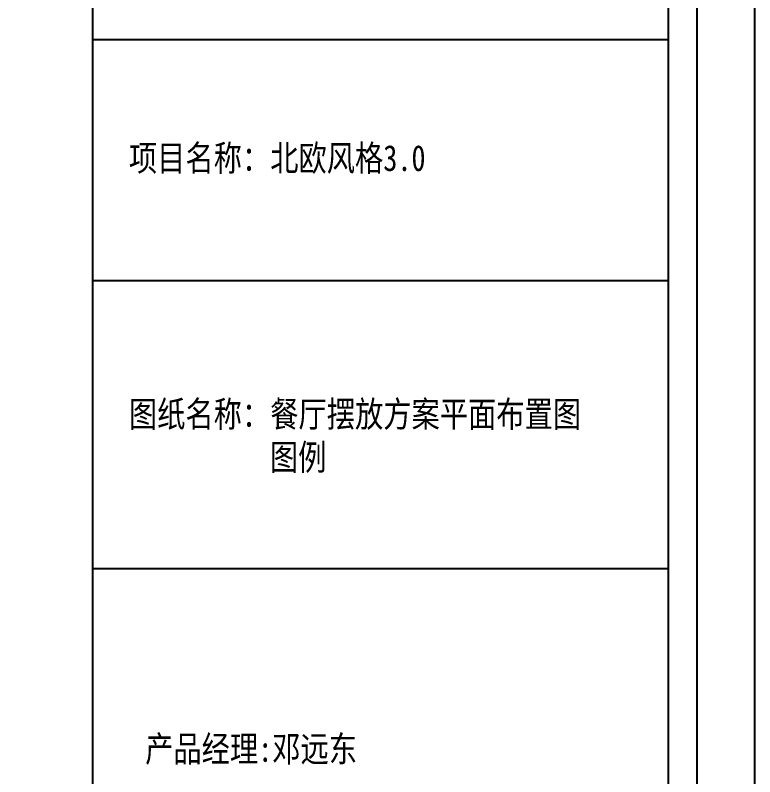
# Model space of a CAD drawing. Extents: x -39284 to 61125, y -120535 to -93658.
# Drawn here: x 58844 to 61125, y -99864 to -97514 of the extents above; entities that cross this region are included whole.
import ezdxf

# ---------------------------------------------------------------- set-up
doc = ezdxf.new("R2010")
doc.units = 0
doc.header["$LTSCALE"] = 1000
doc.header["$MEASUREMENT"] = 0
doc.styles.add('WJ', font='', dxfattribs={"width": 0.8, "height": 135})
doc.styles.get('WJ').set_extended_font_data('FangSong_GB2312')

# ---------------------------------------------------------------- blocks, each defined once
blk = doc.blocks.new('餐厅摆放方案图例')
at = {"color": 251}
blk.add_line((80419.2, -7996.3), (80419.2, 2265.3), dxfattribs=at)
for p, q in [((78248.9, -7892.9), (78248.9, 2162)), ((80315.9, -7892.9), (80315.9, 2162)), ((78248.9, -350.7), (80315.9, -350.7)), ((78248.9, -1217.4), (80315.9, -1217.4)), ((78248.9, -2250.9), (80315.9, -2250.9))]:
    blk.add_line(p, q)
blk.add_lwpolyline([(65528.4, -8203), (80625.9, -8203), (80625.9, 2472), (65528.4, 2472)], close=True)
at = {"char_height": 93.012, "attachment_point": 1, "style": 'WJ'}
for s, insert, width in [('项目名称：北欧风格3.0', (78378.3, -730.4), 1131.519), ('{\\fSimSun|b0|i0|c134|p2;图纸名称：餐厅摆放方案平面布置图\\P          图例}', (78378.3, -1650.2), 1805.752), ('{\\fSimSun|b0|i0|c134|p2;产品经理:邓远东}', (78436.6, -2852.9), 1131.519)]:
    blk.add_mtext(s, dxfattribs=dict(at, insert=insert, width=width))

msp = doc.modelspace()

# ---------------------------------------------------------------- block references
at = {"xscale": 0.8588563178291333, "yscale": 0.8588563178291333, "zscale": 0.8588563178291333}
msp.add_blockref('餐厅摆放方案图例', (-8121.5, -97287.3), dxfattribs=at)

doc.saveas('drawing.dxf')
